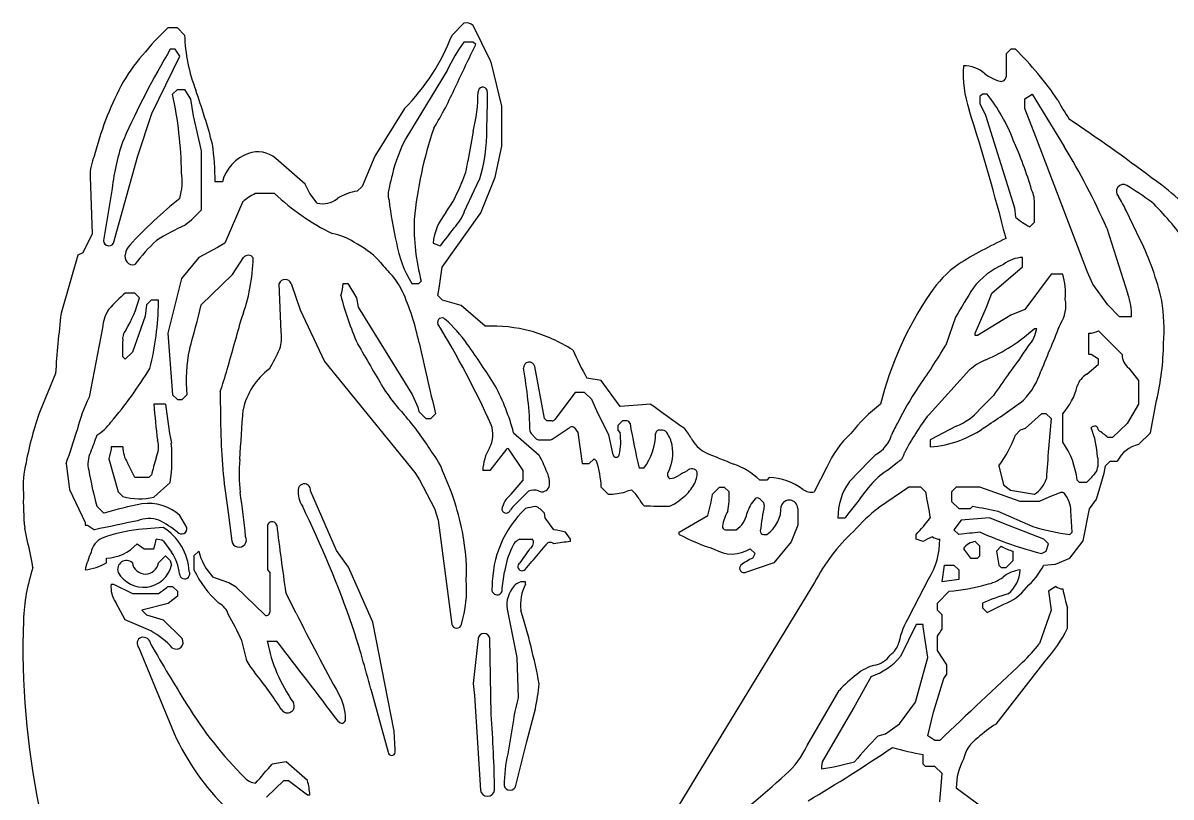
# Model space of a CAD drawing. Extents: x -1480 to 3301, y -477 to 1672.
# Drawn here: x 2143 to 2815, y 1218 to 1672 of the extents above; entities that cross this region are included whole.
import ezdxf

# ---------------------------------------------------------------- set-up
doc = ezdxf.new("R2010")
doc.units = 0
doc.header["$MEASUREMENT"] = 0
doc.layers.add('WHITE', color=7, linetype='CONTINUOUS')

msp = doc.modelspace()

# ---------------------------------------------------------------- linework, layer by layer
at = {"layer": 'WHITE', "linetype": 'Continuous'}
for p, q in [((2233.16, 1669.22), (2227.61, 1669.22)), ((2237.32, 1665.06), (2233.16, 1669.22)), ((2401.01, 1672), (2394.08, 1665.06)), ((2416.69, 1649.94), (2406.56, 1670.61)), ((2231.77, 1656.74), (2229, 1656.74)), ((2234.55, 1652.58), (2231.77, 1656.74)), ((2406.56, 1660.9), (2401.01, 1660.9)), ((2407.95, 1659.51), (2406.56, 1660.9)), ((2721.45, 1656.74), (2718.68, 1653.96)), ((2724.23, 1656.74), (2721.45, 1656.74)), ((2218.22, 1619.07), (2234.55, 1652.58)), ((2417.12, 1648.31), (2416.69, 1649.94)), ((2423.21, 1623.45), (2417.12, 1648.31)), ((2718.68, 1653.96), (2718.68, 1640.64)), ((2391.14, 1644.29), (2366.96, 1604.41)), ((2230.39, 1630.38), (2233.16, 1633.16)), ((2233.16, 1633.16), (2237.32, 1633.16)), ((2237.32, 1633.16), (2240.9, 1627.52)), ((2704.81, 1630.38), (2703.42, 1628.99)), ((2703.42, 1628.99), (2703.42, 1624.83)), ((2707.58, 1630.38), (2704.81, 1630.38)), ((2729.78, 1627.61), (2733.94, 1630.38)), ((2733.94, 1630.38), (2752.8, 1599.7)), ((2240.9, 1627.52), (2242.38, 1617.77)), ((2366.33, 1622.06), (2348.85, 1594.04)), ((2414.46, 1610.02), (2414.78, 1625.22)), ((2423.21, 1599.86), (2423.21, 1623.45)), ((2703.42, 1624.83), (2706.75, 1618.17)), ((2729.78, 1622.06), (2729.78, 1627.61)), ((2736.18, 1605.31), (2729.78, 1622.06)), ((2210.07, 1594.19), (2218.22, 1619.07)), ((2242.38, 1617.77), (2247.03, 1597.09)), ((2706.75, 1618.17), (2723.69, 1563.69)), ((2761.8, 1611.6), (2755.69, 1615.77)), ((2406.48, 1608.51), (2403.29, 1591.19)), ((2766.51, 1526.05), (2736.18, 1605.31)), ((2247.03, 1597.09), (2247.03, 1562.41)), ((2419.32, 1581.69), (2423.21, 1599.86)), ((2195.71, 1542.99), (2210.07, 1594.19)), ((2308.07, 1577.67), (2290.82, 1592.75)), ((2348.85, 1594.04), (2341.36, 1576.28)), ((2181.98, 1582.03), (2183.22, 1548.54)), ((2411, 1560.88), (2419.32, 1581.69)), ((2195.01, 1575.1), (2190.16, 1545.76)), ((2259.52, 1579.06), (2255.36, 1579.06)), ((2310.84, 1572.12), (2308.07, 1577.67)), ((2341.36, 1576.28), (2338.59, 1573.51)), ((2401.46, 1561.75), (2410.08, 1580.1)), ((2271.51, 1567.4), (2260.91, 1542.99)), ((2290.04, 1572.12), (2278.94, 1572.12)), ((2315.01, 1566.57), (2310.84, 1572.12)), ((2388.24, 1528.92), (2411, 1560.88)), ((2723.69, 1563.69), (2724.23, 1558.25)), ((2735.33, 1555.47), (2735.33, 1565.64)), ((2797.34, 1545.1), (2789.03, 1562.15)), ((2732.55, 1552.7), (2735.33, 1555.47)), ((2183.22, 1548.54), (2177.67, 1537.44)), ((2777.68, 1551.82), (2790.04, 1513.22)), ((2256.61, 1540.63), (2245.65, 1534.67)), ((2260.91, 1542.99), (2256.61, 1540.63)), ((2382.98, 1542.99), (2387.14, 1541.6)), ((2174.9, 1536.05), (2165.02, 1501.96)), ((2177.67, 1537.44), (2174.9, 1536.05)), ((2245.65, 1534.67), (2235.66, 1522.32)), ((2265.39, 1524.74), (2272, 1534.67)), ((2728.39, 1529.12), (2728.39, 1534.67)), ((2386.52, 1516.69), (2388.24, 1528.92)), ((2710.36, 1513.86), (2728.39, 1529.12)), ((2235.66, 1522.32), (2227.61, 1490.27)), ((2247.03, 1506.92), (2265.39, 1524.74)), ((2374.66, 1519.41), (2376.04, 1520.79)), ((2745.04, 1524.95), (2729.78, 1504.15)), ((2751.97, 1524.95), (2745.04, 1524.95)), ((2769.45, 1519.13), (2766.51, 1526.05)), ((2208.19, 1513.86), (2202.64, 1513.86)), ((2210.97, 1511.08), (2208.19, 1513.86)), ((2293.92, 1490.88), (2292.86, 1519.42)), ((2299.75, 1519.41), (2305.02, 1504.01)), ((2330.27, 1519.41), (2333.04, 1519.41)), ((2333.04, 1519.41), (2338.05, 1510.98)), ((2370.49, 1519.41), (2374.66, 1519.41)), ((2385.75, 1512.47), (2386.52, 1516.69)), ((2707.3, 1505.67), (2710.36, 1513.86)), ((2778.33, 1506.92), (2769.45, 1519.13)), ((2215.13, 1506.92), (2214.21, 1500.25)), ((2217.9, 1509.7), (2215.13, 1506.92)), ((2222.06, 1509.7), (2217.9, 1509.7)), ((2222.06, 1508.31), (2222.06, 1509.7)), ((2338.05, 1510.98), (2339.12, 1505.64)), ((2388.53, 1509.7), (2385.75, 1512.47)), ((2399.49, 1506.64), (2388.53, 1509.7)), ((2785.26, 1499.99), (2778.33, 1506.92)), ((2214.21, 1500.25), (2206.81, 1479.18)), ((2305.02, 1504.01), (2319.45, 1473.77)), ((2339.12, 1505.64), (2370.77, 1454.35)), ((2413.5, 1494.44), (2399.49, 1506.64)), ((2700.65, 1490.27), (2707.3, 1505.67)), ((2721.59, 1500.96), (2702.03, 1488.89)), ((2729.78, 1504.15), (2721.59, 1500.96)), ((2189.3, 1493.45), (2181.44, 1452.89)), ((2689.16, 1499.8), (2683.44, 1483.38)), ((2792.2, 1499.99), (2785.26, 1499.99)), ((2227.61, 1490.27), (2230.39, 1454.21)), ((2700.65, 1488.89), (2700.65, 1490.27)), ((2702.03, 1488.89), (2700.65, 1488.89)), ((2735.33, 1493.05), (2736.71, 1493.05)), ((2767.23, 1477.79), (2767.23, 1490.27)), ((2772.78, 1491.66), (2786.65, 1477.79)), ((2201.26, 1476.4), (2201.26, 1485.6)), ((2202.64, 1475.02), (2201.26, 1476.4)), ((2206.81, 1479.18), (2202.64, 1475.02)), ((2319.45, 1473.77), (2372.2, 1408.64)), ((2768.62, 1477.79), (2767.23, 1477.79)), ((2772.78, 1475.02), (2768.62, 1477.79)), ((2772.78, 1472.24), (2772.78, 1475.02)), ((2161.74, 1466.66), (2152.71, 1444.79)), ((2448.18, 1440.34), (2442.63, 1470.85)), ((2673.58, 1442.77), (2697.37, 1468.78)), ((2765.89, 1466.21), (2772.78, 1472.24)), ((2790.61, 1469.74), (2796.36, 1462.53)), ((2481.47, 1462.53), (2473.15, 1463.92)), ((2492.57, 1447.27), (2481.47, 1462.53)), ((2796.36, 1462.53), (2796.36, 1448.66)), ((2230.39, 1454.21), (2233.16, 1451.43)), ((2235.94, 1451.43), (2238.71, 1454.21)), ((2370.77, 1454.35), (2374.1, 1446.99)), ((2466.21, 1455.6), (2454.28, 1439.69)), ((2471.76, 1455.6), (2466.21, 1455.6)), ((2475.92, 1451.43), (2471.76, 1455.6)), ((2711.32, 1453.79), (2703.24, 1445.71)), ((2226.23, 1448.66), (2219.29, 1448.66)), ((2233.16, 1451.43), (2235.94, 1451.43)), ((2374.1, 1446.99), (2374.66, 1444.5)), ((2479.67, 1442.97), (2475.92, 1451.43)), ((2510.6, 1448.66), (2492.57, 1447.27)), ((2796.36, 1448.66), (2789.75, 1437.35)), ((2803.3, 1432.01), (2806.91, 1450.93)), ((2374.66, 1444.5), (2378.82, 1440.34)), ((2378.82, 1440.34), (2381.59, 1440.34)), ((2381.59, 1440.34), (2384.37, 1443.11)), ((2449.56, 1438.95), (2448.18, 1440.34)), ((2485.91, 1430.76), (2479.67, 1442.97)), ((2739.49, 1443.11), (2729.92, 1434.51)), ((2742.26, 1443.11), (2739.49, 1443.11)), ((2745.04, 1440.34), (2742.26, 1443.11)), ((2751.97, 1426.46), (2751.97, 1443.11)), ((2452.8, 1438.95), (2449.56, 1438.95)), ((2452.8, 1428.16), (2463.38, 1435.21)), ((2465.87, 1434.79), (2467.87, 1432.15)), ((2493.95, 1438.95), (2491.18, 1436.17)), ((2491.18, 1436.17), (2491.18, 1433.4)), ((2491.18, 1433.4), (2492.57, 1432.01)), ((2496.55, 1438.95), (2493.95, 1438.95)), ((2689.44, 1435.87), (2674.29, 1427.85)), ((2727, 1433.4), (2724.23, 1430.63)), ((2729.92, 1434.51), (2727, 1433.4)), ((2789.75, 1437.35), (2781.1, 1429.24)), ((2430.14, 1432.01), (2445.12, 1418.78)), ((2440.38, 1431.49), (2443.47, 1428.39)), ((2444.78, 1427.85), (2451.78, 1427.85)), ((2467.87, 1432.15), (2470.37, 1413.98)), ((2488.4, 1419.12), (2485.91, 1430.76)), ((2674.29, 1427.85), (2674.29, 1423.69)), ((2781.1, 1429.24), (2778.33, 1429.24)), ((2796.36, 1425.08), (2803.3, 1432.01)), ((2194.32, 1422.3), (2192.93, 1416.75)), ((2194.32, 1423.69), (2194.32, 1422.3)), ((2201.26, 1423.69), (2194.32, 1423.69)), ((2425.98, 1422.3), (2416.27, 1409.82)), ((2435.69, 1409.82), (2427.37, 1422.3)), ((2167.96, 1413.98), (2169.95, 1398.79)), ((2192.93, 1416.75), (2198.48, 1397.33)), ((2208.19, 1405.66), (2203.92, 1414.44)), ((2470.37, 1413.98), (2474.53, 1413.98)), ((2474.53, 1413.98), (2477.31, 1416.75)), ((2477.31, 1416.75), (2478.69, 1415.37)), ((2649.05, 1409.88), (2655.01, 1414.65)), ((2776.94, 1412.59), (2779.72, 1415.37)), ((2779.72, 1415.37), (2783.88, 1415.37)), ((2217.9, 1407.04), (2216.52, 1405.66)), ((2372.2, 1408.64), (2374.98, 1404.48)), ((2416.27, 1409.82), (2412.11, 1409.82)), ((2435.69, 1404.27), (2435.69, 1409.82)), ((2506.44, 1411.2), (2503.66, 1411.2)), ((2613.78, 1411.8), (2606.32, 1397.33)), ((2714.52, 1412.59), (2717.29, 1401.49)), ((2771.67, 1393.03), (2776.12, 1408.34)), ((2776.12, 1408.34), (2776.94, 1412.59)), ((2216.52, 1405.66), (2208.19, 1405.66)), ((2219.43, 1394.28), (2229, 1402.88)), ((2374.98, 1404.48), (2383.88, 1387.5)), ((2428.76, 1395.9), (2435.69, 1404.27)), ((2481.47, 1400.11), (2485.63, 1395.95)), ((2546.67, 1395.95), (2550.83, 1400.11)), ((2550.83, 1400.11), (2553.6, 1400.11)), ((2553.6, 1400.11), (2556.38, 1397.33)), ((2578.57, 1404.27), (2574.41, 1404.27)), ((2579.96, 1405.66), (2578.57, 1404.27)), ((2661.8, 1400.11), (2644.05, 1387.9)), ((2668.74, 1400.11), (2661.8, 1400.11)), ((2671.51, 1397.33), (2668.74, 1400.11)), ((2689.55, 1400.11), (2686.77, 1397.33)), ((2703.42, 1400.11), (2689.55, 1400.11)), ((2727, 1391.78), (2703.42, 1400.11)), ((2717.29, 1401.49), (2721.24, 1398.4)), ((2761.68, 1402.88), (2760.29, 1404.27)), ((2765.84, 1402.88), (2761.68, 1402.88)), ((2169.95, 1398.79), (2179.06, 1379.3)), ((2198.48, 1397.33), (2201.26, 1394.56)), ((2326.44, 1362.9), (2311.12, 1397.87)), ((2438.83, 1397.7), (2431.03, 1389.9)), ((2574.35, 1393.24), (2576.5, 1391.08)), ((2686.77, 1397.33), (2686.77, 1391.78)), ((2721.24, 1398.4), (2735.33, 1395.95)), ((2743.79, 1394.28), (2738.1, 1391.78)), ((2750.77, 1396.88), (2743.79, 1394.28)), ((2767.56, 1387.37), (2771.67, 1393.03)), ((2190.16, 1384.85), (2186, 1389.01)), ((2383.88, 1387.5), (2386.03, 1380.83)), ((2596.61, 1387.62), (2596.61, 1377.91)), ((2686.77, 1391.78), (2690.94, 1387.62)), ((2690.94, 1387.62), (2697.87, 1387.62)), ((2697.87, 1387.62), (2699.26, 1389.01)), ((2713.87, 1386.06), (2734.31, 1377.08)), ((2738.1, 1391.78), (2727, 1391.78)), ((2757.52, 1373.75), (2756.73, 1386.13)), ((2763.84, 1368.57), (2767.56, 1387.37)), ((2179.06, 1379.3), (2179.06, 1377.91)), ((2238.71, 1376.53), (2234.55, 1383.46)), ((2262.91, 1385.34), (2265.02, 1368.54)), ((2386.03, 1380.83), (2393.9, 1319.65)), ((2448.59, 1382.21), (2448.18, 1384.85)), ((2453.73, 1375.14), (2448.59, 1382.21)), ((2527.25, 1373.75), (2543.89, 1383.46)), ((2620.19, 1382.07), (2624.35, 1382.07)), ((2692.32, 1380.69), (2688.16, 1375.14)), ((2708.97, 1382.07), (2692.32, 1380.69)), ((2717.15, 1378.88), (2708.97, 1382.07)), ((2179.06, 1377.91), (2180.45, 1377.91)), ((2180.45, 1377.91), (2184.61, 1375.14)), ((2224.84, 1376.53), (2210.3, 1375.22)), ((2285.88, 1376.53), (2285.88, 1351.56)), ((2463.44, 1369.59), (2460.66, 1373.75)), ((2527.25, 1372.36), (2527.25, 1373.75)), ((2554.32, 1375.14), (2560.54, 1375.14)), ((2576.52, 1372.36), (2578.57, 1372.36)), ((2596.61, 1377.91), (2592.72, 1368.06)), ((2665.97, 1369.59), (2665.97, 1372.36)), ((2688.16, 1375.14), (2690.94, 1372.36)), ((2740.87, 1369.59), (2717.15, 1378.88)), ((2756.13, 1372.36), (2757.52, 1373.75)), ((2209.58, 1366.81), (2213.74, 1364.04)), ((2224.98, 1368.48), (2229.65, 1362.06)), ((2433.89, 1369.59), (2441.24, 1369.59)), ((2444.8, 1361.04), (2448.74, 1365.63)), ((2463.44, 1368.2), (2463.44, 1369.59)), ((2592.72, 1368.06), (2582.73, 1355.72)), ((2670.13, 1368.2), (2665.97, 1369.59)), ((2703.42, 1365.43), (2700.65, 1368.2)), ((2743.65, 1366.81), (2740.87, 1369.59)), ((2742.26, 1362.65), (2743.65, 1366.81)), ((2756.13, 1358.49), (2763.84, 1368.57)), ((2213.74, 1364.04), (2219.29, 1364.04)), ((2222.06, 1355.72), (2226.23, 1359.88)), ((2226.23, 1359.88), (2229, 1357.1)), ((2245.65, 1362.65), (2242.87, 1359.88)), ((2242.87, 1359.88), (2242.87, 1351.56)), ((2333.36, 1353.16), (2326.44, 1362.9)), ((2571.64, 1361.27), (2568.86, 1364.04)), ((2570.25, 1358.49), (2571.64, 1361.27)), ((2693.71, 1364.04), (2697.87, 1358.49)), ((2702.03, 1358.49), (2703.42, 1359.88)), ((2703.42, 1359.88), (2703.42, 1365.43)), ((2715.9, 1365.43), (2713.13, 1362.65)), ((2713.13, 1362.65), (2714.52, 1354.33)), ((2722.84, 1357.1), (2722.84, 1362.65)), ((2739.49, 1361.27), (2742.26, 1362.65)), ((2191.55, 1355.72), (2191.55, 1358.49)), ((2229, 1357.1), (2229.69, 1354.33)), ((2347.77, 1320.93), (2333.36, 1353.16)), ((2582.73, 1355.72), (2566.09, 1350.17)), ((2681.22, 1344.62), (2682.61, 1354.33)), ((2682.61, 1354.33), (2688.16, 1354.33)), ((2688.16, 1354.33), (2690.94, 1351.56)), ((2697.87, 1358.49), (2702.03, 1358.49)), ((2714.52, 1354.33), (2715.9, 1352.94)), ((2715.9, 1352.94), (2718.68, 1352.94)), ((2718.68, 1352.94), (2722.84, 1357.1)), ((2740.87, 1354.33), (2747.72, 1354.89)), ((2747.72, 1354.89), (2756.13, 1358.49)), ((2263.4, 1344.06), (2253.97, 1347.39)), ((2285.88, 1351.56), (2287.26, 1350.17)), ((2287.26, 1350.17), (2287.26, 1326.78)), ((2423.47, 1340.82), (2424.91, 1350.51)), ((2662.01, 1324.29), (2673.3, 1346.18)), ((2690.94, 1346.01), (2681.22, 1344.62)), ((2690.94, 1351.56), (2690.94, 1346.01)), ((2194.32, 1343.23), (2195.71, 1343.23)), ((2195.71, 1343.23), (2206.81, 1337.68)), ((2227.61, 1341.85), (2230.39, 1341.85)), ((2230.39, 1341.85), (2233.16, 1339.07)), ((2233.16, 1339.07), (2233.16, 1336.3)), ((2267.52, 1341.5), (2263.4, 1344.06)), ((2284.13, 1325.45), (2267.52, 1341.5)), ((2437.08, 1343.23), (2437.08, 1344.62)), ((2606.46, 1344.24), (2537.53, 1231.05)), ((2678.45, 1332.13), (2685.39, 1339.07)), ((2747.81, 1341.85), (2743.65, 1339.07)), ((2743.65, 1339.07), (2745.04, 1327.97)), ((2202.64, 1322.42), (2197.08, 1332.41)), ((2206.81, 1337.68), (2222.06, 1337.68)), ((2233.16, 1336.3), (2227.75, 1331.86)), ((2302.82, 1326.2), (2296.72, 1338.14)), ((2678.45, 1327.97), (2678.45, 1332.13)), ((2704.81, 1332.13), (2704.81, 1329.36)), ((2227.75, 1331.86), (2212.35, 1327.97)), ((2212.35, 1327.97), (2215.13, 1325.2)), ((2215.13, 1325.2), (2224.84, 1322.42)), ((2426.41, 1328.58), (2432.06, 1300.34)), ((2681.22, 1325.2), (2678.45, 1327.97)), ((2681.22, 1316.88), (2681.22, 1325.2)), ((2704.81, 1329.36), (2707.58, 1326.59)), ((2707.58, 1326.59), (2717.49, 1331.54)), ((2745.04, 1327.97), (2738.38, 1308.41)), ((2754.75, 1317.4), (2754.75, 1329.12)), ((2217.6, 1315.82), (2202.64, 1322.42)), ((2224.84, 1322.42), (2235.94, 1311.33)), ((2360.17, 1257.16), (2347.77, 1320.93)), ((2665.97, 1319.65), (2656.82, 1300.8)), ((2670.13, 1319.65), (2665.97, 1319.65)), ((2670.13, 1318.26), (2670.13, 1319.65)), ((2672.9, 1300.23), (2670.13, 1318.26)), ((2678.45, 1304.39), (2678.45, 1312.71)), ((2210.63, 1306.02), (2231.21, 1255.7)), ((2270.49, 1310.92), (2273.46, 1299.22)), ((2285.88, 1309.94), (2291.42, 1309.94)), ((2409.34, 1311.33), (2406.56, 1284.97)), ((2416.97, 1266.91), (2416.27, 1311.33)), ((2432.06, 1300.34), (2432.92, 1276.65)), ((2665.65, 1274.09), (2672.9, 1300.23)), ((2684, 1296.07), (2678.45, 1304.39)), ((2684, 1290.52), (2684, 1296.07)), ((2712.85, 1261.2), (2741.57, 1298.21)), ((2406.56, 1284.97), (2407.28, 1278.01)), ((2639.61, 1289.13), (2630.22, 1272.27)), ((2676.21, 1268.22), (2682.33, 1287.88)), ((2682.33, 1287.88), (2684, 1290.52)), ((2346.51, 1281.66), (2356.62, 1244.74)), ((2602.13, 1248.71), (2620.89, 1281.01)), ((2407.28, 1278.01), (2410.72, 1222.55)), ((2630.22, 1272.27), (2610.89, 1239.05)), ((2656.26, 1261.39), (2665.65, 1274.09)), ((2437.97, 1250.98), (2442.91, 1270.16)), ((2672.9, 1254.45), (2676.21, 1268.22)), ((2430.1, 1263.66), (2426.71, 1243.86)), ((2648.07, 1255.56), (2656.26, 1261.39)), ((2360.78, 1246.13), (2360.17, 1257.16)), ((2643.77, 1254.45), (2648.07, 1255.56)), ((2677.06, 1251.68), (2672.9, 1254.45)), ((2679.84, 1251.68), (2677.06, 1251.68)), ((2360.78, 1244.74), (2360.78, 1246.13)), ((2431.53, 1225.32), (2437.97, 1250.98)), ((2296.97, 1239.19), (2288.65, 1237.81)), ((2309.46, 1228.1), (2296.97, 1239.19)), ((2610.89, 1239.05), (2610.48, 1236.42)), ((2670.13, 1237.81), (2670.13, 1243.35)), ((2671.51, 1236.42), (2670.13, 1237.81)), ((2537.53, 1231.05), (2503.03, 1174.47)), ((2610.48, 1236.42), (2610.48, 1235.03)), ((2677.06, 1236.42), (2671.51, 1236.42)), ((2681.22, 1232.26), (2677.06, 1236.42)), ((2679.84, 1215.61), (2681.22, 1232.26)), ((2285.41, 1218.5), (2295.59, 1228.1)), ((2295.59, 1228.1), (2298.36, 1228.1)), ((2298.36, 1228.1), (2309.46, 1219.77)), ((2309.46, 1219.77), (2310.84, 1219.77))]:
    msp.add_line(p, q, dxfattribs=at)
for centre, radius, start, end in [((2333.52, 1555.54), 155.37, 132.97208, 141.07619), ((2402.31, 1665.39), 6.73, 50.8348, 101.09271), ((2343.07, 1669.63), 105.84, 182.47449, 200.42057), ((2278.49, 1709.18), 123.72, 315.23487, 339.10804), ((2681.84, 1389.24), 525.94, 149.42911, 155.90869), ((2485.61, 1599.41), 104.58, 143.99023, 154.59225), ((-2574.83, 4026.11), 5516.23, 334.30936, 334.59436), ((2583.14, 1513.91), 200.76, 34.24456, 45.35115), ((2291.3, 1584.89), 104.15, 139.04744, 151.13585), ((2759.13, 1642.34), 65.59, 175.90422, 198.77409), ((2693.64, 1627.55), 19.48, 49.68437, 89.79633), ((2721.29, 1661.46), 24.28, 231.70056, 255.50009), ((2370.42, 1546.92), 191.83, 152.61089, 165.74307), ((2204.08, 1719.82), 210.03, 328.63406, 336.10969), ((2715.9, 1640.64), 2.77, 255.50009, 0), ((1993.84, 1580.04), 241.84, 1.07257, 12.01343), ((1867.54, 1497.98), 399.73, 14.9462, 19.69705), ((2311.86, 1631.92), 97.47, 346.10215, 359.9105), ((2412.11, 1631.74), 2.77, 22.33401, 179.31852), ((2359.41, 1628.27), 55.45, 356.84342, 4.67594), ((2628.93, 1567.6), 100.63, 20.87906, 38.59686), ((1424.78, 1215.48), 1335.39, 14.31965, 17.6889), ((2861.94, 1686.23), 127.5, 207.74246, 213.55169), ((2609.23, 1533.81), 238.48, 161.24198, 174.41474), ((2321.67, 1608.32), 92.81, 342.29602, 1.04487), ((1998.21, 498.03), 1350.23, 53.04517, 55.56141), ((2309.02, 1563.8), 114.57, 159.49547, 174.33742), ((2052.23, 1575.22), 203.16, 1.08241, 7.31077), ((2451.28, 1560.99), 94.85, 152.75803, 166.16707), ((2514.13, 1510.18), 228.71, 16.27472, 24.07226), ((2282.91, 1572.93), 24.17, 109.64607, 165.33304), ((2280.25, 1580.36), 16.29, 49.52102, 109.61977), ((2420.17, 1396.44), 389.82, 23.48913, 31.42602), ((2211.82, 1582.18), 29.83, 156.30379, 180.28572), ((2365.93, 1594.72), 37.53, 334.45167, 354.60397), ((2198.46, 1579.59), 37.52, 344.15653, 7.63361), ((2444, 1559.93), 88.07, 164.36607, 169.79409), ((2367.79, 1571.71), 11.15, 159.88934, 197.55944), ((2322.12, 1608.63), 83.29, 325.18663, 338.816), ((2718.81, 1566.97), 16.57, 355.40312, 26.14942), ((2787.45, 1573.38), 4.12, 59.97035, 224.8898), ((2625.27, 1316.84), 307.62, 54.47324, 57.73073), ((2681.2, 1412.84), 208.63, 41.03698, 51.89323), ((2405.2, 1358), 271.64, 128.91872, 137.40436), ((2293.96, 1540.26), 35.22, 115.24765, 129.60788), ((2390.92, 1681.65), 148.91, 227.35161, 243.24465), ((2318.14, 1580.48), 14.26, 257.28717, 307.84919), ((2342.21, 1545.53), 28.21, 97.3747, 122.87799), ((2579.75, 1593.69), 224.03, 186.49531, 193.02774), ((2737.16, 1539.5), 56.59, 23.58636, 33.17944), ((2175.94, 1628.98), 97.39, 309.39982, 316.88121), ((2416.8, 1539.52), 34, 140.66106, 174.15127), ((2375.39, 1571.66), 27.89, 315.37977, 339.18693), ((2689.2, 1448.35), 165.25, 35.36311, 45.98541), ((2500.52, 1553.44), 128.69, 178.40939, 194.69811), ((2754.56, 1594.74), 47.45, 230.25961, 242.36025), ((2301.59, 1415.08), 152.63, 114.72035, 121.87342), ((2318.95, 1517.91), 31.17, 55.59034, 80.89158), ((3833.69, 431.05), 1823.69, 142.06987, 142.48581), ((2193.05, 1544.6), 3.11, 158.05236, 328.81753), ((2210.57, 1536.04), 7.89, 132.59296, 174.048), ((2283.26, 1475.64), 92.98, 132.04352, 143.8407), ((2312.9, 1496.02), 53.16, 43.75656, 63.55915), ((2430.6, 1555.76), 70.24, 190.31231, 211.16732), ((2808.83, 1345.56), 219.56, 114.24188, 122.54069), ((2651.31, 1473.57), 162.6, 12.75933, 26.09786), ((2207.21, 1535.19), 4.79, 159.61564, 281.82203), ((2168.96, 1536.96), 108.64, 339.77353, 358.72862), ((2274.74, 1532.49), 3.5, 35.96509, 141.60921), ((2728.59, 1517.01), 17.66, 90.64118, 129.92148), ((2399.69, 1569.22), 60.58, 216.9739, 226.89496), ((2727.73, 1478.39), 64.03, 125.30215, 146.65075), ((2734.52, 1489.74), 44.31, 112.92482, 142.361), ((2296.3, 1518.13), 3.67, 20.27413, 159.49136), ((2323.31, 1494.39), 46.47, 26.38694, 41.17785), ((2714.11, 1513.94), 39.43, 354.60036, 16.21701), ((2282.65, 1423.14), 120.96, 131.40768, 137.78338), ((2312.75, 1519.3), 17.51, 337.04041, 0.33973), ((2233.13, 1455.62), 144.59, 11.59299, 24.26965), ((2839.84, 1400.45), 200.57, 145.65652, 166.09118), ((3357.8, 1107.51), 775.23, 148.13217, 149.59983), ((2136.44, 1531.37), 77.24, 329.42258, 344.7711), ((2054.89, 1510.25), 167.18, 345.95805, 359.33536), ((1853.38, 1596.08), 403.63, 343.42088, 347.23885), ((2498.68, 1555.7), 175.22, 194.28212, 204.08829), ((2734.3, 1506.51), 19.42, 326.8195, 11.03167), ((2757.48, 1501.1), 34.74, 358.15897, 20.41582), ((2706.47, 1492.3), 104.85, 355.62997, 9.43128), ((2946.24, 1411.69), 786.43, 173.40846, 175.99153), ((2210.26, 1492.39), 20.98, 145.03997, 177.10427), ((-2053.77, 2700.52), 4488.37, 344.07663, 344.47805), ((2388.15, 1496.73), 2.57, 46.70987, 200.67027), ((1938.53, 1221.86), 524.47, 24.17706, 31.49111), ((2330.44, 1432.16), 89.18, 35.52907, 48.16533), ((2416.84, 1398.42), 96.07, 75.89017, 91.99211), ((15352.66, -3694.79), 13629.24, 157.613738, 157.739756), ((2208.59, 1487.16), 7.49, 138.91331, 191.9856), ((2272.11, 1487.57), 22.06, 342.98167, 8.61454), ((2408.98, 1389.08), 107.19, 58.60068, 73.03367), ((2663.64, 1573.17), 107.51, 293.70225, 311.82179), ((2717.07, 1496.24), 19.9, 317.65269, 350.76764), ((2767.16, 1502.36), 12.08, 270.34527, 297.72722), ((2323.76, 1462.78), 85.48, 167.75717, 185.7565), ((2116.61, 1565.54), 195.74, 330.56407, 334.45029), ((4092.11, 2486.77), 2019.79, 209.76099, 210.6122), ((7073.69, 2547.37), 4817.58, 192.74349, 193.2508), ((1969.83, 1176.49), 531.22, 32.18172, 35.36814), ((2639.07, 1557.29), 190.39, 203.76356, 209.36654), ((2311.01, 1707.71), 434.77, 324.93411, 328.9378), ((2524.28, 1616.47), 246.81, 322.50266, 327.21773), ((2651.47, 1486.97), 159.56, 346.94732, 359.04678), ((2439.32, 1469.96), 3.43, 15.16287, 182.46796), ((2718.68, 1445.3), 31.72, 111.89517, 132.2242), ((2797.33, 1478.05), 10.68, 181.3758, 231.02904), ((1997.5, 1605.07), 257.96, 319.66928, 328.34325), ((1754.15, 1621.33), 530.53, 341.84215, 343.32795), ((2310.95, 1437), 40.2, 126.43971, 167.84197), ((2204.61, 1426.45), 235.3, 1.53332, 10.61795), ((2697.34, 1481.63), 43.95, 316.08095, 342.13827), ((3408.13, 972.18), 847.05, 144.3197, 145.34937), ((2771.89, 1455.89), 11.94, 120.13603, 163.87807), ((3426.83, 1461.43), 1168.57, 180.26615, 181.52979), ((2451.14, 1521.51), 116.09, 213.02218, 222.8824), ((2304.89, 1398.86), 129.57, 14.82529, 27.86738), ((2823.41, 1353.59), 188.13, 146.31613, 153.25964), ((2721.33, 1469.45), 40.41, 319.31404, 345.3111), ((2275.21, 1407.77), 104.07, 154.30721, 165.6456), ((3309.38, 1551.7), 1094.95, 185.39968, 186.5067), ((2580.48, 1489.82), 356.64, 186.62696, 190.32953), ((5492.36, 5602.6), 5113.33, 234.32861, 234.59603), ((2699.89, 1375.86), 91.08, 126.93967, 142.3058), ((2545.05, 1691.66), 302.8, 302.36777, 307.40998), ((2340.82, 1377.54), 199.77, 160.32861, 169.36996), ((935.11, 1522.33), 1338.75, 355.46117, 356.70886), ((2254.18, 1343.1), 149.68, 31.4081, 41.61884), ((2452.8, 1440.8), 1.85, 270, 323.1301), ((2799.54, 1346.08), 158.79, 142.49137, 152.15879), ((2678.21, 1466.23), 32.37, 290.28904, 320.65373), ((4825.83, 1261.29), 2088.48, 175.08195, 176.05151), ((1883.12, 1518.33), 303.36, 339.88066, 343.77659), ((2171.59, 1454.49), 27.88, 301.12506, 324.03105), ((2401.05, 1430.91), 16.95, 332.48509, 19.83869), ((2464.4, 1433.67), 1.85, 37.18471, 123.69007), ((2496.55, 1437.1), 1.85, 9.70816, 90), ((2942.25, 1513.35), 450.33, 189.70816, 193.11013), ((2515.61, 1431.32), 2.22, 68.92512, 173.52781), ((2517.35, 1430.6), 2.96, 30.03046, 108.67048), ((2507.16, 1414.41), 30.62, 27.96323, 41.71365), ((2718.59, 1401.53), 73.08, 149.84412, 156.55336), ((2669.67, 1486.38), 62.86, 274.20979, 306.59751), ((2770.55, 1433.64), 2.24, 353.73498, 149.39513), ((2714.34, 1413.92), 58.15, 3.84167, 21.03376), ((2752.07, 1400), 39.3, 48.0673, 58.19291), ((3202.96, 1051.91), 1085.19, 159.57484, 160.14517), ((2208.06, 1423.49), 14.04, 333.66604, 17.09), ((2618.19, 1441.52), 359.7, 181.79847, 188.98574), ((2441.68, 1432.8), 1.85, 181.53332, 225), ((2444.78, 1429.7), 1.85, 225, 270), ((2451.78, 1429.7), 1.85, 270, 303.69007), ((2458.13, 1427.02), 34.8, 346.80432, 8.24254), ((2478.75, 1432.04), 34.65, 323.04092, 359.2331), ((2503.47, 1420.78), 19.95, 11.296, 34.50275), ((2551.16, 1437.24), 18.95, 206.55644, 242.8941), ((2666.24, 1389.36), 57.06, 132.31943, 156.84087), ((2633.4, 1435.94), 18.92, 298.38971, 343.599), ((2655.69, 1455.9), 73.05, 323.64098, 339.75751), ((2713.11, 1399.23), 47.45, 6.09238, 35.01971), ((2195.93, 1413.84), 15.19, 154.04801, 194.59472), ((2217.67, 1423.4), 16.42, 178.99324, 213.09233), ((2127.29, 1417.14), 102.7, 352.02001, 4.87562), ((2346.68, 1393.02), 45.07, 19.16334, 38.54087), ((2439.09, 1408.96), 26.99, 148.46968, 178.18335), ((2426.68, 1422.02), 0.75, 22.41726, 157.58274), ((2497.94, 1420.25), 25.48, 334.01832, 10.0175), ((2901.83, 2274.65), 926.76, 247.18836, 248.30087), ((2651.49, 1421.55), 7.75, 297.02371, 350.29263), ((2800.17, 1407.3), 18.19, 102.0979, 153.65207), ((2196.97, 1401.02), 54.17, 165.70704, 184.77324), ((3232.4, 1140.1), 1049.03, 164.68027, 165.25822), ((2372.94, 1407.9), 103.62, 175.30161, 186.05122), ((2401.27, 1393.02), 50.85, 19.2351, 30.43011), ((2431.06, 1398.82), 50.42, 1.45804, 19.15165), ((2490.21, 1419.5), 1.85, 192.06489, 346.80432), ((2545.82, 1374.52), 41.26, 46.13304, 71.10803), ((3052.98, 1008.87), 580.55, 135.01064, 137.22667), ((2759.25, 1414.57), 13.5, 336.8962, 13.87967), ((2378.09, 1443.6), 199.7, 189.68181, 195.86315), ((2256.68, 1346.48), 146.07, 8.88271, 24.82803), ((2436.58, 1402.61), 14.58, 350.13699, 29.44516), ((2523.14, 1407.47), 2.81, 144.78233, 238.63612), ((2520.73, 1415.44), 10.41, 275.24149, 303.98886), ((2551.29, 1365.9), 47.8, 113.93604, 121.16421), ((2534.63, 1407.36), 3.53, 26.44058, 140.791), ((2523.19, 1408.84), 14.6, 330.00203, 0.3808), ((2674.7, 1370.69), 46.84, 123.21507, 144.54755), ((2734.37, 1437.45), 46.75, 312.32272, 322.93943), ((2307.53, 1398.42), 3.63, 351.24044, 175.26825), ((2446.86, 1401.83), 4.44, 242.36478, 337.13627), ((2514.78, 1413.24), 24.09, 309.6379, 330.95064), ((2578.79, 1370.72), 34.96, 53.39197, 88.08316), ((2655.69, 1382.44), 35.51, 144.38843, 180.59616), ((2727.49, 1409.16), 15.36, 300.67857, 344.68617), ((2287.8, 1391.36), 144.9, 177.96264, 186.09117), ((2210.88, 1429.41), 36.16, 254.56965, 283.681), ((2013.36, 1352.23), 260.41, 4.19092, 9.89356), ((2318.41, 1397.32), 14.57, 174.50268, 214.5773), ((2436.78, 1384.86), 13.64, 126.00445, 171.61916), ((2442.04, 1390.96), 7.46, 68.34354, 115.44207), ((2485.71, 1431.64), 35.69, 269.88039, 286.33763), ((2500.57, 1385.56), 12.77, 95.11743, 112.19591), ((2487.35, 1383.8), 18.86, 29.93354, 50.16742), ((2513.93, 1397.44), 11.08, 202.4432, 228.40289), ((2510.05, 1415.48), 28.92, 293.75195, 314.02157), ((2478.47, 1404.55), 68.73, 342.1329, 352.80948), ((2512.35, 1394.46), 44.12, 348.92135, 3.73922), ((2588.78, 1377.84), 22.97, 138.16278, 162.52813), ((2573.04, 1391.93), 1.85, 45, 138.16278), ((2591.64, 1387.54), 4.97, 1.00157, 162.73822), ((2604.55, 1405.32), 8.18, 233.09385, 282.46175), ((3999.97, 331.44), 1730.94, 141.9686, 142.62904), ((3271.79, 1498.59), 608.76, 189.57496, 191.03473), ((2751.41, 1395.15), 1.85, 38.56848, 110.44955), ((2738.9, 1385.18), 17.85, 3.07413, 38.56848), ((2277.04, 1084.51), 312.65, 101.9398, 106.13331), ((2215.87, 1362.68), 27.94, 48.059, 97.23295), ((1711.77, 1100.18), 661.1, 19.2741, 25.91049), ((2480.43, 1342.18), 62.81, 133.65164, 180.40778), ((2425.82, 1387.45), 2.61, 193.24742, 345.46812), ((2440.42, 1379.05), 14.35, 130.86446, 147.30087), ((2514.41, 1019), 376.65, 100.92141, 101.84794), ((2438.08, 1377.12), 12.72, 37.41863, 66.98175), ((2517.91, 1778.49), 389.5, 268.33249, 270.55673), ((2578.02, 1372.93), 25.9, 149.74692, 170.28026), ((2936.09, 1325.95), 364.65, 169.9715, 172.35531), ((2575.2, 1389.77), 1.85, 349.9715, 45), ((2567.38, 1388.36), 19.53, 304.97273, 1.89717), ((2699.91, 1313.3), 93.19, 126.82133, 139.21189), ((2951.37, 2599.73), 1236.69, 258.237, 258.92774), ((6392.02, -18643.31), 20455.82, 101.797214, 101.869483), ((2216.43, 1364.43), 17.3, 69.87299, 112.30964), ((2196.66, 1328.72), 57.97, 50.97278, 63.65919), ((2288.7, 1377.02), 2.87, 18.17401, 189.89848), ((2552.52, 1387.3), 14.57, 303.38409, 349.84199), ((2593.33, 1443.04), 101.34, 315.78101, 323.0164), ((1523.43, 1234.12), 636.31, 10.76206, 12.88168), ((2221.23, 1281.29), 94.57, 96.64144, 109.87975), ((2207.25, 1348.71), 32.91, 3.35742, 57.68875), ((2235.59, 1375.83), 3.2, 220.66313, 12.46697), ((3348.07, 1498.48), 1063.5, 186.50949, 188.6715), ((2443.16, 1304.27), 71.65, 75.86066, 81.51948), ((2587.59, 1487.49), 129.98, 242.3368, 252.1369), ((2554.32, 1376.99), 1.85, 170.28026, 270), ((2576.52, 1374.21), 1.85, 172.35531, 270), ((2701.81, 1295.09), 107.27, 132.49447, 152.72849), ((2763.83, 745.07), 631.51, 95.4776, 96.62819), ((2791.68, 1570.29), 215.44, 245.85185, 255.97915), ((2771.98, 1498.45), 127.08, 252.75568, 262.83532), ((2193.76, 1359.89), 11.34, 114.3854, 169.76056), ((2190.36, 1384.75), 26.28, 272.57646, 316.97382), ((2202.18, 1371.27), 18.58, 337.10878, 354.81873), ((2220.4, 1359.62), 9.97, 62.65964, 88.39977), ((2269.28, 1369.22), 4.31, 189.0273, 28.29132), ((2306.76, 1351.73), 95.81, 356.52487, 10.40136), ((2436.55, 1362.44), 7.63, 110.3561, 164.53862), ((2437.92, 1367.61), 3.87, 301.95376, 30.71899), ((2451.57, 1364.82), 2.94, 42.81818, 163.90977), ((2471.61, 1276.29), 92.27, 95.08321, 101.17699), ((2682.53, 1350.33), 21.75, 108.36632, 124.76378), ((2637, 1368.94), 42.84, 327.91137, 0.86837), ((2680.1, 1377.32), 7.74, 235.09284, 268.03726), ((2701.61, 1358.73), 9.52, 95.8348, 146.09271), ((2249.37, 1333.3), 72.64, 156.81256, 165.44932), ((2206.63, 1346.07), 28.03, 6.43284, 34.77115), ((2278.35, 1370.59), 33.65, 193.6447, 223.57622), ((2466.62, 1345.35), 42.03, 152.93434, 172.93775), ((1778.45, 1822.79), 804.85, 324.50988, 325.27622), ((1977.95, 1757.92), 612.75, 318.49815, 319.63056), ((2558.07, 1381.13), 20.21, 239.1977, 302.25891), ((2727.53, 1384.44), 22.29, 238.54992, 257.84726), ((2252.33, 1318.36), 109.4, 161.57129, 178.07855), ((2174.55, 1385.89), 34.63, 277.48047, 299.38943), ((2203.3, 1351.96), 5.14, 46.93638, 200.44375), ((2213.28, 1358.31), 16.89, 208.82996, 346.35932), ((2214.43, 1356.86), 7.71, 188.51666, 351.48334), ((2435.1, 1353.52), 2.4, 123.49945, 317.23562), ((2565.15, 1352.55), 2.56, 135.74493, 291.63521), ((2584.27, 1327.27), 34.23, 114.17775, 127.74976), ((2693.51, 1381.02), 54.37, 313.08413, 330.60178), ((2237.45, 1349.31), 2.97, 181.89843, 26.67742), ((2299.42, 1378.79), 62.76, 205.71684, 228.00358), ((2330.62, 1340.22), 72.01, 343.40129, 4.54377), ((2702.23, 1367.78), 25.18, 280.98149, 305.99809), ((2728.4, 1334.12), 17.49, 94.59109, 130.5513), ((2707.29, 1352.79), 19.75, 309.95482, 356.40593), ((2210.37, 1341.56), 16.13, 174.0494, 214.55789), ((2035.5, 1592.22), 315.59, 306.24026, 307.49953), ((2420.81, 1340.35), 3.46, 156.58473, 263.07681), ((2420.2, 1340.23), 3.32, 273.2292, 10.29067), ((2442.88, 1331.11), 16.66, 138.36208, 188.73234), ((2435.94, 1337.46), 7.25, 80.92477, 139.3633), ((2461.78, 1330.86), 27.62, 153.39122, 185.99909), ((2677.29, 1443.62), 104.86, 274.43003, 286.47643), ((2707.66, 1358.51), 28.71, 290.01896, 323.18415), ((2752.24, 1348.19), 7.74, 235.09284, 268.03726), ((2857.5, 1360.28), 107.38, 190.63844, 196.86828), ((2251.71, 1321.56), 12.03, 17.63929, 61.65242), ((2772.92, 1168.53), 177.21, 107.38265, 112.60234), ((2136.07, 1251.15), 147.11, 23.97023, 30.22272), ((2285.41, 1326.78), 1.85, 225.98717, 0), ((3272.77, 1806.85), 1082.52, 206.36006, 209.19659), ((2089.98, 1218.48), 361.31, 10.57407, 17.64032), ((2603.59, 1305.18), 460.9, 177.90515, 191.63644), ((2396.76, 1320.36), 2.95, 193.90945, 346.16248), ((2698.19, 1301.02), 43.01, 147.25908, 169.15209), ((2213.25, 1308.61), 3.69, 111.14542, 224.72477), ((2212.93, 1307.49), 4.68, 7.60624, 102.44206), ((2190.61, 1268.29), 54.66, 43.30344, 60.41226), ((1760.9, 1131.16), 604.63, 14.41374, 18.03969), ((2412.8, 1310.83), 3.5, 8.08122, 171.91878), ((2637.74, 1342.86), 50.66, 323.48052, 329.13934), ((2684.14, 1351.76), 78.52, 317.00466, 334.0504), ((3210.46, 1878.62), 1145.13, 209.88154, 211.94487), ((2232.53, 1309.19), 4.02, 237.84795, 32.15205), ((2375.02, 1326.4), 90.66, 190.45827, 215.40593), ((-3517.85, -3169.82), 7335.93, 37.17349, 37.637223), ((2643.23, 1312.43), 13.14, 304.71495, 345.42223), ((2628.54, 1398.49), 142.05, 314.66251, 320.64588), ((2301, 1311.7), 30.23, 204.37764, 221.39089), ((2626.71, 1326.7), 39.72, 288.94917, 319.29696), ((2639.29, 1309.27), 13.75, 281.4586, 326.24412), ((2038.94, 1102.17), 305.33, 33.27948, 38.37198), ((2648.17, 1270.15), 26.37, 103.49829, 130.00439), ((14446.09, -11179.05), 17116.3, 133.203629, 133.427002), ((2696.01, 1208.28), 104.57, 128.28945, 135.92967), ((2300.74, 1263.83), 30.92, 0.61698, 28.94602), ((2326.92, 1295.52), 118.72, 347.66788, 354.81423), ((2434.42, 1392.3), 229.31, 211.43004, 225.16823), ((2297.65, 1271.82), 4.04, 211.35927, 30.56825), ((2504.08, 1254.4), 74.56, 162.64158, 172.8709), ((1683.54, 1210.42), 735.61, 0.94434, 4.40411), ((2329.38, 1264.05), 2.28, 214.01969, 2.85021), ((2743.75, 1208.82), 60.81, 120.53267, 133.13191), ((2369.78, 1319.99), 152.76, 204.88886, 225.28038), ((2837.62, 1064.29), 271.55, 135.55019, 139.90243), ((2713.34, 1236.61), 20, 123.96496, 168.0189), ((2358.7, 1245), 2.1, 187.0554, 352.9446), ((2557.45, 1268.48), 48.86, 311.06679, 336.1273), ((1977.57, 2256.26), 1213.49, 301.01408, 303.7695), ((2718.2, 1492.84), 254.08, 254.91815, 259.09262), ((2012.01, 1470.07), 361.21, 317.64448, 319.98367), ((2520, 1223.86), 95.41, 167.89774, 179.15102), ((2588.61, 1384.5), 151.06, 278.3253, 285.86422), ((2724.57, 1224.08), 35.02, 151.5452, 180.23553), ((2113.02, 1762.15), 713.1, 307.36175, 311.93219), ((2279.41, 1235.62), 8.92, 221.73726, 266.99288), ((2245.85, 1213.22), 65.32, 5.75914, 13.1655), ((2428.06, 1225.97), 3.53, 191.37759, 349.37965), ((2414.88, 1223.13), 4.2, 187.91805, 352.08195), ((4027.44, 3025.26), 2243.82, 233.39786, 235.27343)]:
    msp.add_arc(centre, radius, start, end, dxfattribs=at)

doc.saveas('drawing.dxf')
